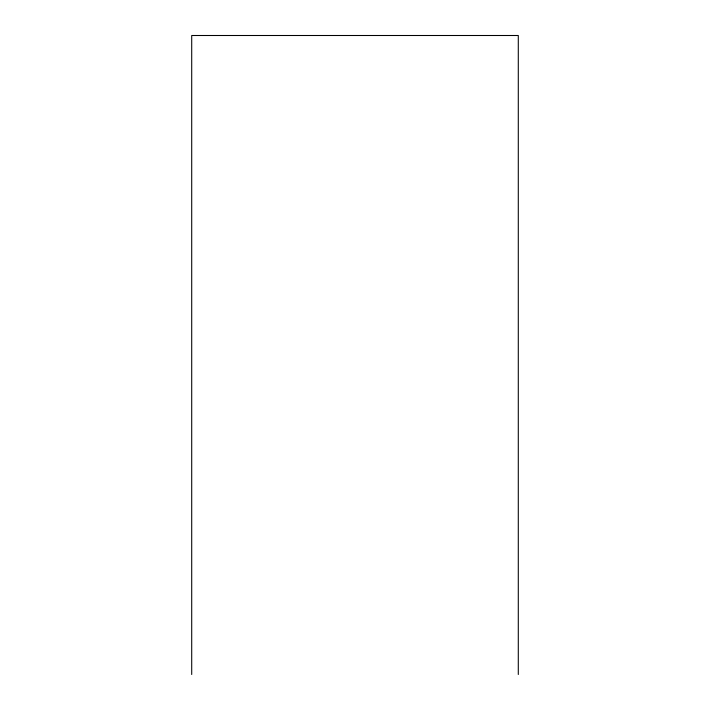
<?xml version="1.0" encoding="UTF-8"?>
<svg xmlns="http://www.w3.org/2000/svg" width="710" height="710" viewBox="0 0 710 710"><rect width="100%" height="100%" fill="white"/><g stroke="black" fill="none" stroke-linecap="round" stroke-linejoin="round"><path stroke-width="1.06" d="M518.291 674.5L518.291 35.5L191.709 35.5L191.709 674.5"/></g></svg>
